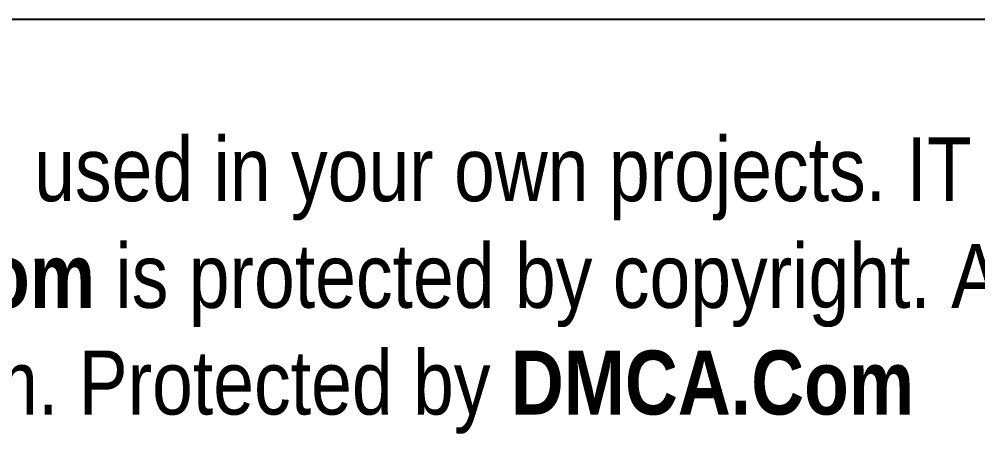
# Model space of a CAD drawing. Header units: millimetres. Extents: x 46989 to 543236, y 252623 to 526638.
# Drawn here: x 162315 to 285531, y 252623 to 305938 of the extents above; entities that cross this region are included whole.
import ezdxf

# ---------------------------------------------------------------- set-up
doc = ezdxf.new("R2010")
doc.units = ezdxf.units.MM
doc.layers.add('01 - DWGFREE.com', color=1, linetype='Continuous')
doc.layers.add('01 - DWGFREE.com @ 1', color=1, linetype='Continuous')
doc.styles.add('Ajith', font='swissc.ttf', dxfattribs={"height": 9})

msp = doc.modelspace()

# ---------------------------------------------------------------- linework, layer by layer
at = {"layer": '01 - DWGFREE.com', "color": 18, "true_color": 0x000000}
msp.add_line((46989, 305938), (543236, 305938), dxfattribs=at)

# ---------------------------------------------------------------- texts
at = {"layer": '01 - DWGFREE.com @ 1', "color": 18, "true_color": 0x000000, "insert": (79873, 290766), "char_height": 8228.295, "width": 1143729.32, "attachment_point": 1, "style": 'Ajith'}
msp.add_mtext('The file can only be used in your own projects. IT IS {\\fSwis721 Cn BT|b1|i0|c204|p34;\\C256;FORBIDDEN} to place the file on other resources besides \\Pthe site {\\fSwis721 Cn BT|b1|i0|c204|p34;\\C256;Dwgfree.com} is protected by copyright. Any posting on the Internet only with a doffolow link to the \\Pauthor Dwgfree.com. Protected by {\\fSwis721 Cn BT|b1|i0|c204|p34;\\C256;DMCA.Com}', dxfattribs=at)

doc.saveas('drawing.dxf')
